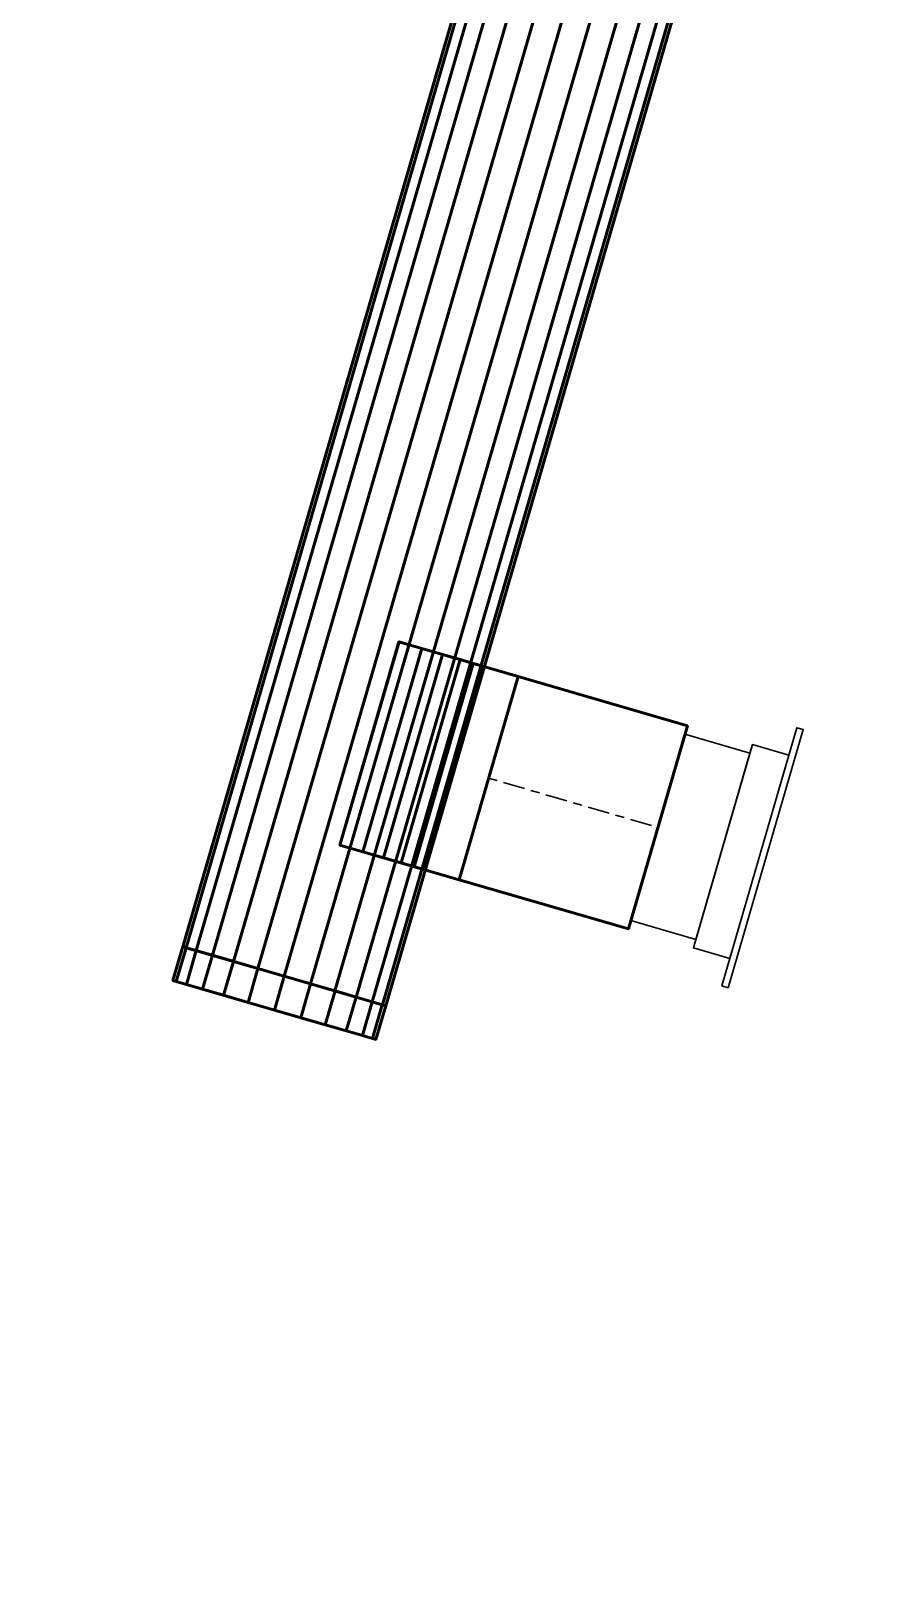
# Model space of a CAD drawing. Header units: inches. Extents: x -1654 to 1344, y -1538 to 36.
# Drawn here: x 45.5 to 69.25, y -587.36 to -543.24 of the extents above; entities that cross this region are included whole.
import ezdxf

# ---------------------------------------------------------------- set-up
doc = ezdxf.new("R2010")
doc.units = ezdxf.units.IN
doc.header["$MEASUREMENT"] = 0
doc.linetypes.add('Center', pattern=[1.25, 0.25, -0.1875, 0.625, -0.1875])
for name, color, linetype, lineweight in [('M-HVAC-CDFF', 3, 'Continuous', 30), ('M-HVAC-CDFF-SA', 3, 'Continuous', 30), ('M-HVAC-DUCT', 1, 'Center', 30), ('M-HVAC-DUCT-RA', 1, 'Continuous', 50), ('M-HVAC-DUCT-SA', 1, 'Continuous', 50)]:
    doc.layers.add(name, color=color, linetype=linetype, lineweight=lineweight)

# ---------------------------------------------------------------- blocks, each defined once
blk = doc.blocks.new('Round Endcap - Standard-900409-_3D_')
at = {"layer": 'M-HVAC-DUCT', "color": 8, "linetype": 'Continuous', "lineweight": 50}
mesh = blk.add_polyface(dxfattribs=at)
corners = [(0, 0, 3), (0, 0.776, 2.898), (0, 1.5, 2.598), (0, 2.121, 2.121), (0, 2.598, 1.5), (0, 2.898, 0.776), (0, 3), (0, 2.898, -0.776), (0, 2.598, -1.5), (0, 2.121, -2.121), (0, 1.5, -2.598), (0, 0.776, -2.898), (0, 0, -3), (0, -0.776, -2.898), (0, -1.5, -2.598), (0, -2.121, -2.121), (0, -2.598, -1.5), (0, -2.898, -0.776), (0, -3), (0, -2.898, 0.776), (0, -2.598, 1.5), (0, -2.121, 2.121), (0, -1.5, 2.598), (0, -0.776, 2.898)]
mesh.append_faces([[corners[k] for k in face] for face in [(17, 14, 15, 16)]], dxfattribs={"vtx0": -1, "color": 8})
mesh.append_faces([[corners[k] for k in face] for face in [(5, 7, 8, 4)]], dxfattribs={"vtx0": -1, "vtx2": -1, "color": 8})
mesh.append_faces([[corners[k] for k in face] for face in [(4, 8, 9, 10), (12, 1, 2, 3), (12, 19, 20, 21), (12, 21, 22, 23)]], dxfattribs={"vtx0": -1, "vtx3": -1, "color": 8})
mesh.append_faces([[corners[k] for k in face] for face in [(11, 12, 4, 10), (18, 19, 12, 17), (3, 4, 12), (0, 1, 12, 23)]], dxfattribs={"vtx1": -1, "vtx2": -1, "color": 8})
mesh.append_faces([[corners[k] for k in face] for face in [(5, 6, 7)]], dxfattribs={"vtx2": -1, "color": 8})
mesh.append_faces([[corners[k] for k in face] for face in [(12, 13, 14, 17)]], dxfattribs={"vtx2": -1, "vtx3": -1, "color": 8})
mesh = blk.add_polyface(dxfattribs=at)
corners = [(0, 3), (0, 2.898, 0.776), (0, 2.598, 1.5), (0, 2.121, 2.121), (0, 1.5, 2.598), (0, 0.776, 2.898), (0, 0, 3), (1, 0, 3), (1, 0.776, 2.898), (1, 1.5, 2.598), (1, 2.121, 2.121), (1, 2.598, 1.5), (1, 2.898, 0.776), (1, 3)]
mesh.append_faces([[corners[k] for k in face] for face in [(1, 12, 13, 0)]], dxfattribs={"vtx0": -1, "color": 8})
mesh.append_faces([[corners[k] for k in face] for face in [(5, 8, 9, 4), (10, 3, 4, 9), (2, 11, 12, 1), (11, 2, 3, 10)]], dxfattribs={"vtx0": -1, "vtx2": -1, "color": 8})
mesh.append_faces([[corners[k] for k in face] for face in [(6, 7, 8, 5)]], dxfattribs={"vtx2": -1, "color": 8})
mesh = blk.add_polyface(dxfattribs=at)
corners = [(0, 0, -3), (0, 0.776, -2.898), (0, 1.5, -2.598), (0, 2.121, -2.121), (0, 2.598, -1.5), (0, 2.898, -0.776), (0, 3), (1, 3), (1, 2.898, -0.776), (1, 2.598, -1.5), (1, 2.121, -2.121), (1, 1.5, -2.598), (1, 0.776, -2.898), (1, 0, -3)]
mesh.append_faces([[corners[k] for k in face] for face in [(5, 8, 9, 4), (10, 3, 4, 9), (2, 11, 12, 1), (11, 2, 3, 10)]], dxfattribs={"vtx0": -1, "vtx2": -1, "color": 8})
mesh.append_faces([[corners[k] for k in face] for face in [(6, 7, 8, 5)]], dxfattribs={"vtx2": -1, "color": 8})
mesh.append_faces([[corners[k] for k in face] for face in [(12, 13, 0, 1)]], dxfattribs={"vtx3": -1, "color": 8})
mesh = blk.add_polyface(dxfattribs=at)
corners = [(1, 0, 3), (1, -0.776, 2.898), (1, -1.5, 2.598), (1, -2.121, 2.121), (1, -2.598, 1.5), (1, -2.898, 0.776), (1, -3), (1, -2.898, -0.776), (1, -2.598, -1.5), (1, -2.121, -2.121), (1, -1.5, -2.598), (1, -0.776, -2.898), (1, 0, -3), (1, 0.776, -2.898), (1, 1.5, -2.598), (1, 2.121, -2.121), (1, 2.598, -1.5), (1, 2.898, -0.776), (1, 3), (1, 2.898, 0.776), (1, 2.598, 1.5), (1, 2.121, 2.121), (1, 1.5, 2.598), (1, 0.776, 2.898)]
mesh.append_faces([[corners[k] for k in face] for face in [(20, 12, 13, 14), (12, 5, 6, 7), (12, 20, 21, 22), (12, 22, 23, 0)]], dxfattribs={"vtx0": -1, "vtx3": -1, "color": 8})
mesh.append_faces([[corners[k] for k in face] for face in [(9, 10, 7, 8), (18, 19, 17)]], dxfattribs={"vtx1": -1, "color": 8})
mesh.append_faces([[corners[k] for k in face] for face in [(15, 16, 20, 14), (4, 5, 12, 3), (2, 3, 12, 1), (0, 1, 12)]], dxfattribs={"vtx1": -1, "vtx2": -1, "color": 8})
mesh.append_faces([[corners[k] for k in face] for face in [(16, 17, 19, 20)]], dxfattribs={"vtx1": -1, "vtx3": -1, "color": 8})
mesh.append_faces([[corners[k] for k in face] for face in [(10, 11, 12, 7)]], dxfattribs={"vtx2": -1, "vtx3": -1, "color": 8})
mesh = blk.add_polyface(dxfattribs=at)
corners = [(0, -3), (0, -2.898, -0.776), (0, -2.598, -1.5), (0, -2.121, -2.121), (0, -1.5, -2.598), (0, -0.776, -2.898), (0, 0, -3), (1, 0, -3), (1, -0.776, -2.898), (1, -1.5, -2.598), (1, -2.121, -2.121), (1, -2.598, -1.5), (1, -2.898, -0.776), (1, -3)]
mesh.append_faces([[corners[k] for k in face] for face in [(1, 12, 13, 0)]], dxfattribs={"vtx0": -1, "color": 8})
mesh.append_faces([[corners[k] for k in face] for face in [(5, 8, 9, 4), (10, 3, 4, 9), (2, 11, 12, 1), (11, 2, 3, 10)]], dxfattribs={"vtx0": -1, "vtx2": -1, "color": 8})
mesh.append_faces([[corners[k] for k in face] for face in [(6, 7, 8, 5)]], dxfattribs={"vtx2": -1, "color": 8})
mesh = blk.add_polyface(dxfattribs=at)
corners = [(0, 0, 3), (0, -0.776, 2.898), (0, -1.5, 2.598), (0, -2.121, 2.121), (0, -2.598, 1.5), (0, -2.898, 0.776), (0, -3), (1, -3), (1, -2.898, 0.776), (1, -2.598, 1.5), (1, -2.121, 2.121), (1, -1.5, 2.598), (1, -0.776, 2.898), (1, 0, 3)]
mesh.append_faces([[corners[k] for k in face] for face in [(1, 12, 13, 0)]], dxfattribs={"vtx0": -1, "color": 8})
mesh.append_faces([[corners[k] for k in face] for face in [(5, 8, 9, 4), (10, 3, 4, 9), (2, 11, 12, 1), (11, 2, 3, 10)]], dxfattribs={"vtx0": -1, "vtx2": -1, "color": 8})
mesh.append_faces([[corners[k] for k in face] for face in [(6, 7, 8, 5)]], dxfattribs={"vtx2": -1, "color": 8})
blk = doc.blocks.new('Supply Diffuser - Sidewall - 6 x 6-841217-_3D_')
at = {"layer": 'M-HVAC-CDFF'}
mesh = blk.add_polyface(dxfattribs=at)
corners = [(-2.75, 3, 2.75), (2.75, 3, 2.75), (2.75, 3, -2.75), (-2.75, 3, -2.75)]
mesh.append_faces([[corners[k] for k in face] for face in [(1, 2, 3, 0)]])
mesh = blk.add_polyface(dxfattribs=at)
corners = [(-2.75, 3, 2.75), (-2.75, 3, -2.75), (-2.75, 1.078125, -2.75), (-2.75, 1.078125, 2.75)]
mesh.append_faces([[corners[k] for k in face] for face in [(2, 3, 0, 1)]])
mesh = blk.add_polyface(dxfattribs=at)
corners = [(-2.75, 3, -2.75), (2.75, 3, -2.75), (2.75, 1.078125, -2.75), (-2.75, 1.078125, -2.75)]
mesh.append_faces([[corners[k] for k in face] for face in [(1, 2, 3, 0)]])
mesh = blk.add_polyface(dxfattribs=at)
corners = [(2.75, 3, 2.75), (-2.75, 3, 2.75), (-2.75, 1.078125, 2.75), (2.75, 1.078125, 2.75)]
mesh.append_faces([[corners[k] for k in face] for face in [(1, 2, 3, 0)]])
mesh = blk.add_polyface(dxfattribs=at)
corners = [(2.75, 3, -2.75), (2.75, 3, 2.75), (2.75, 1.078125, 2.75), (2.75, 1.078125, -2.75)]
mesh.append_faces([[corners[k] for k in face] for face in [(2, 3, 0, 1)]])
mesh = blk.add_polyface(dxfattribs=at)
corners = [(-3, 1.078125, 3), (3, 1.078125, 3), (3, 1.078125, -3), (-3, 1.078125, -3), (-2.75, 1.078125, 2.75), (-2.75, 1.078125, -2.75), (2.75, 1.078125, -2.75), (2.75, 1.078125, 2.75)]
mesh.append_faces([[corners[k] for k in face] for face in [(3, 5, 6, 2), (2, 6, 7, 1)]], dxfattribs={"vtx0": -1, "vtx2": -1})
mesh.append_faces([[corners[k] for k in face] for face in [(4, 5, 3, 0), (7, 4, 0, 1)]], dxfattribs={"vtx1": -1, "vtx3": -1})
mesh = blk.add_polyface(dxfattribs=at)
corners = [(-3, 1.078125, 3), (-3, 1.078125, -3), (-3, 0, -3), (-3, 0, 3)]
mesh.append_faces([[corners[k] for k in face] for face in [(2, 3, 0, 1)]])
mesh = blk.add_polyface(dxfattribs=at)
corners = [(-3, 1.078125, -3), (3, 1.078125, -3), (3, 0, -3), (-3, 0, -3)]
mesh.append_faces([[corners[k] for k in face] for face in [(2, 3, 0, 1)]])
mesh = blk.add_polyface(dxfattribs=at)
corners = [(3, 1.078125, 3), (-3, 1.078125, 3), (-3, 0, 3), (3, 0, 3)]
mesh.append_faces([[corners[k] for k in face] for face in [(2, 3, 0, 1)]])
mesh = blk.add_polyface(dxfattribs=at)
corners = [(3, 1.078125, -3), (3, 1.078125, 3), (3, 0, 3), (3, 0, -3)]
mesh.append_faces([[corners[k] for k in face] for face in [(2, 3, 0, 1)]])
mesh = blk.add_polyface(dxfattribs=at)
corners = [(3.8125, 0, 3.8125), (3.8125, 0, -3.8125), (-3.8125, 0, -3.8125), (-3.8125, 0, 3.8125), (-3, 0, 3), (-3, 0, -3), (3, 0, -3), (3, 0, 3)]
mesh.append_faces([[corners[k] for k in face] for face in [(3, 4, 5, 2), (2, 5, 6, 1)]], dxfattribs={"vtx0": -1, "vtx2": -1})
mesh.append_faces([[corners[k] for k in face] for face in [(7, 4, 3, 0), (6, 7, 0, 1)]], dxfattribs={"vtx1": -1, "vtx3": -1})
mesh = blk.add_polyface(dxfattribs=at)
corners = [(-3.8125, -0.1875, 3.8125), (3.8125, -0.1875, 3.8125), (3.8125, 0, 3.8125), (-3.8125, 0, 3.8125)]
mesh.append_faces([[corners[k] for k in face] for face in [(0, 1, 2, 3)]])
mesh = blk.add_polyface(dxfattribs=at)
corners = [(-3.8125, -0.1875, -3.8125), (-3.8125, -0.1875, 3.8125), (-3.8125, 0, 3.8125), (-3.8125, 0, -3.8125)]
mesh.append_faces([[corners[k] for k in face] for face in [(0, 1, 2, 3)]])
mesh = blk.add_polyface(dxfattribs=at)
corners = [(3.8125, -0.1875, -3.8125), (-3.8125, -0.1875, -3.8125), (-3.8125, 0, -3.8125), (3.8125, 0, -3.8125)]
mesh.append_faces([[corners[k] for k in face] for face in [(0, 1, 2, 3)]])
mesh = blk.add_polyface(dxfattribs=at)
corners = [(3.8125, -0.1875, 3.8125), (-3.8125, -0.1875, 3.8125), (-3.8125, -0.1875, -3.8125), (3.8125, -0.1875, -3.8125)]
mesh.append_faces([[corners[k] for k in face] for face in [(2, 3, 0, 1)]])
mesh = blk.add_polyface(dxfattribs=at)
corners = [(3.8125, -0.1875, 3.8125), (3.8125, -0.1875, -3.8125), (3.8125, 0, -3.8125), (3.8125, 0, 3.8125)]
mesh.append_faces([[corners[k] for k in face] for face in [(0, 1, 2, 3)]])
blk = doc.blocks.new('Rectangular Takeoff - Standard-940434-_3D_')
at = {"layer": 'M-HVAC-DUCT', "color": 8, "linetype": 'Continuous', "lineweight": 50}
mesh = blk.add_polyface(dxfattribs=at)
corners = [(-2.52, 3, 3), (-2.52, 3, -3), (-2.52, -3, -3), (-2.52, -3, 3)]
mesh.append_faces([[corners[k] for k in face] for face in [(0, 1, 2, 3)]], dxfattribs={"color": 8})
mesh = blk.add_polyface(dxfattribs=at)
corners = [(-2.52, 3, -3), (-2.52, 3, 3), (1, 3, 3), (1, 3, -3)]
mesh.append_faces([[corners[k] for k in face] for face in [(0, 1, 2, 3)]], dxfattribs={"color": 8})
mesh = blk.add_polyface(dxfattribs=at)
corners = [(-2.52, -3, -3), (-2.52, 3, -3), (1, 3, -3), (1, -3, -3)]
mesh.append_faces([[corners[k] for k in face] for face in [(3, 0, 1, 2)]], dxfattribs={"color": 8})
mesh = blk.add_polyface(dxfattribs=at)
corners = [(1, 3, 3), (-2.52, 3, 3), (-2.52, -3, 3), (1, -3, 3)]
mesh.append_faces([[corners[k] for k in face] for face in [(1, 2, 3, 0)]], dxfattribs={"color": 8})
mesh = blk.add_polyface(dxfattribs=at)
corners = [(1, 3, 3), (1, -3, 3), (1, -3, -3), (1, 3, -3)]
mesh.append_faces([[corners[k] for k in face] for face in [(3, 0, 1, 2)]], dxfattribs={"color": 8})
mesh = blk.add_polyface(dxfattribs=at)
corners = [(-2.52, -3, 3), (-2.52, -3, -3), (1, -3, -3), (1, -3, 3)]
mesh.append_faces([[corners[k] for k in face] for face in [(0, 1, 2, 3)]], dxfattribs={"color": 8})

msp = doc.modelspace()

# ---------------------------------------------------------------- linework, layer by layer
at = {"layer": 'M-HVAC-DUCT', "color": 5}
for p, q in [((66.366, -522.986, 1304), (52.687, -570.038, 1304)), ((66.366, -522.986, 1304), (52.687, -570.038, 1304)), ((58.486, -564.421, 1304), (63.287, -565.817, 1304)), ((52.687, -570.038, 1304), (52.408, -570.999, 1304))]:
    msp.add_line(p, q, dxfattribs=at)

# ---------------------------------------------------------------- block references
at = {"layer": 'M-HVAC-CDFF-SA', "rotation": 73.7901312840833}
msp.add_blockref('Supply Diffuser - Sidewall - 6 x 6-841217-_3D_', (66.168, -566.654, 1304), dxfattribs=at)
at = {"layer": 'M-HVAC-DUCT-SA', "color": 8, "extrusion": (0, 0, -1), "rotation": 196.2098687159166}
msp.add_blockref('Rectangular Takeoff - Standard-940434-_3D_', (-57.525, -564.142, -1304), dxfattribs=at)
at = {"layer": 'M-HVAC-DUCT-SA', "color": 8, "rotation": 253.7901312840834}
msp.add_blockref('Round Endcap - Standard-900409-_3D_', (52.687, -570.038, 1304), dxfattribs=at)

# ---------------------------------------------------------------- meshes
at = {"layer": 'M-HVAC-DUCT-RA', "color": 8}
mesh = msp.add_polyface(dxfattribs=at)
corners = [(49.681, -401.133, 1350), (49.517, -401.086, 1351.294), (49.037, -400.946, 1352.5), (48.274, -400.725, 1353.536), (47.28, -400.436, 1354.33), (46.122, -400.099, 1354.83), (44.879, -399.738, 1355), (-9.258, -585.96, 1355), (-8.015, -586.321, 1354.83), (-6.857, -586.658, 1354.33), (-5.863, -586.947, 1353.536), (-5.1, -587.169, 1352.5), (-4.62, -587.308, 1351.294), (-4.457, -587.356, 1350)]
mesh.append_faces([[corners[k] for k in face] for face in [(7, 8, 5, 6)]], dxfattribs={"vtx1": -1, "color": 8})
mesh.append_faces([[corners[k] for k in face] for face in [(8, 9, 4, 5), (3, 4, 9, 10), (11, 12, 1, 2), (2, 3, 10, 11)]], dxfattribs={"vtx1": -1, "vtx3": -1, "color": 8})
mesh.append_faces([[corners[k] for k in face] for face in [(12, 13, 0, 1)]], dxfattribs={"vtx3": -1, "color": 8})
mesh = msp.add_polyface(dxfattribs=at)
corners = [(44.879, -399.738, 1345), (46.122, -400.099, 1345.17), (47.28, -400.436, 1345.67), (48.274, -400.725, 1346.464), (49.037, -400.946, 1347.5), (49.517, -401.086, 1348.706), (49.681, -401.133, 1350), (-4.457, -587.356, 1350), (-4.62, -587.308, 1348.706), (-5.1, -587.169, 1347.5), (-5.863, -586.947, 1346.464), (-6.857, -586.658, 1345.67), (-8.015, -586.321, 1345.17), (-9.258, -585.96, 1345)]
mesh.append_faces([[corners[k] for k in face] for face in [(7, 8, 5, 6)]], dxfattribs={"vtx1": -1, "color": 8})
mesh.append_faces([[corners[k] for k in face] for face in [(8, 9, 4, 5), (3, 4, 9, 10), (11, 12, 1, 2), (2, 3, 10, 11)]], dxfattribs={"vtx1": -1, "vtx3": -1, "color": 8})
mesh.append_faces([[corners[k] for k in face] for face in [(12, 13, 0, 1)]], dxfattribs={"vtx3": -1, "color": 8})
at = {"layer": 'M-HVAC-DUCT-SA', "color": 8}
mesh = msp.add_polyface(dxfattribs=at)
corners = [(66.366, -522.986, 1307), (65.62, -522.77, 1306.898), (64.925, -522.568, 1306.598), (64.329, -522.394, 1306.121), (63.871, -522.261, 1305.5), (63.583, -522.177, 1304.776), (63.485, -522.149, 1304), (49.806, -569.201, 1304), (49.904, -569.229, 1304.776), (50.192, -569.313, 1305.5), (50.65, -569.446, 1306.121), (51.247, -569.62, 1306.598), (51.941, -569.822, 1306.898), (52.687, -570.038, 1307)]
mesh.append_faces([[corners[k] for k in face] for face in [(8, 9, 4, 5), (3, 4, 9, 10), (11, 12, 1, 2), (2, 3, 10, 11)]], dxfattribs={"vtx1": -1, "vtx3": -1, "color": 8})
mesh.append_faces([[corners[k] for k in face] for face in [(6, 7, 8, 5)]], dxfattribs={"vtx2": -1, "color": 8})
mesh.append_faces([[corners[k] for k in face] for face in [(12, 13, 0, 1)]], dxfattribs={"vtx3": -1, "color": 8})
mesh = msp.add_polyface(dxfattribs=at)
corners = [(63.485, -522.149, 1304), (63.583, -522.177, 1303.224), (63.871, -522.261, 1302.5), (64.329, -522.394, 1301.879), (64.925, -522.568, 1301.402), (65.62, -522.77, 1301.102), (66.366, -522.986, 1301), (52.687, -570.038, 1301), (51.941, -569.822, 1301.102), (51.247, -569.62, 1301.402), (50.65, -569.446, 1301.879), (50.192, -569.313, 1302.5), (49.904, -569.229, 1303.224), (49.806, -569.201, 1304)]
mesh.append_faces([[corners[k] for k in face] for face in [(7, 8, 5, 6)]], dxfattribs={"vtx1": -1, "color": 8})
mesh.append_faces([[corners[k] for k in face] for face in [(8, 9, 4, 5), (3, 4, 9, 10), (11, 12, 1, 2), (2, 3, 10, 11)]], dxfattribs={"vtx1": -1, "vtx3": -1, "color": 8})
mesh.append_faces([[corners[k] for k in face] for face in [(12, 13, 0, 1)]], dxfattribs={"vtx3": -1, "color": 8})
mesh = msp.add_polyface(dxfattribs=at)
corners = [(69.246, -523.824, 1304), (69.148, -523.795, 1304.776), (68.86, -523.712, 1305.5), (68.403, -523.578, 1306.121), (67.806, -523.405, 1306.598), (67.111, -523.203, 1306.898), (66.366, -522.986, 1307), (52.687, -570.038, 1307), (53.433, -570.255, 1306.898), (54.127, -570.457, 1306.598), (54.724, -570.631, 1306.121), (55.182, -570.764, 1305.5), (55.47, -570.847, 1304.776), (55.568, -570.876, 1304)]
mesh.append_faces([[corners[k] for k in face] for face in [(7, 8, 5, 6)]], dxfattribs={"vtx1": -1, "color": 8})
mesh.append_faces([[corners[k] for k in face] for face in [(8, 9, 4, 5), (3, 4, 9, 10), (11, 12, 1, 2), (2, 3, 10, 11)]], dxfattribs={"vtx1": -1, "vtx3": -1, "color": 8})
mesh.append_faces([[corners[k] for k in face] for face in [(12, 13, 0, 1)]], dxfattribs={"vtx3": -1, "color": 8})
mesh = msp.add_polyface(dxfattribs=at)
corners = [(66.366, -522.986, 1301), (67.111, -523.203, 1301.102), (67.806, -523.405, 1301.402), (68.403, -523.578, 1301.879), (68.86, -523.712, 1302.5), (69.148, -523.795, 1303.224), (69.246, -523.824, 1304), (55.568, -570.876, 1304), (55.47, -570.847, 1303.224), (55.182, -570.764, 1302.5), (54.724, -570.631, 1301.879), (54.127, -570.457, 1301.402), (53.433, -570.255, 1301.102), (52.687, -570.038, 1301)]
mesh.append_faces([[corners[k] for k in face] for face in [(7, 8, 5, 6)]], dxfattribs={"vtx1": -1, "color": 8})
mesh.append_faces([[corners[k] for k in face] for face in [(8, 9, 4, 5), (3, 4, 9, 10), (11, 12, 1, 2), (2, 3, 10, 11)]], dxfattribs={"vtx1": -1, "vtx3": -1, "color": 8})
mesh.append_faces([[corners[k] for k in face] for face in [(12, 13, 0, 1)]], dxfattribs={"vtx3": -1, "color": 8})
mesh = msp.add_polyface(dxfattribs=at)
corners = [(54.268, -566.319, 1301.039), (54.268, -566.319, 1306.961), (55.943, -560.558, 1306.961), (55.943, -560.558, 1301.039)]
mesh.append_faces([[corners[k] for k in face] for face in [(0, 1, 2, 3)]], dxfattribs={"color": 8})
mesh = msp.add_polyface(dxfattribs=at)
corners = [(56.688, -567.022, 1304), (58.363, -561.261, 1304), (58.284, -561.238, 1304.699), (58.05, -561.17, 1305.359), (57.676, -561.061, 1305.944), (57.181, -560.917, 1306.423), (56.592, -560.746, 1306.768), (55.943, -560.558, 1306.961), (54.268, -566.319, 1306.961), (54.918, -566.508, 1306.768), (55.506, -566.679, 1306.423), (56.001, -566.823, 1305.944), (56.375, -566.932, 1305.359), (56.609, -566.999, 1304.699)]
mesh.append_faces([[corners[k] for k in face] for face in [(8, 9, 6, 7)]], dxfattribs={"vtx1": -1, "color": 8})
mesh.append_faces([[corners[k] for k in face] for face in [(9, 10, 5, 6), (4, 5, 10, 11), (12, 13, 2, 3), (3, 4, 11, 12)]], dxfattribs={"vtx1": -1, "vtx3": -1, "color": 8})
mesh.append_faces([[corners[k] for k in face] for face in [(13, 0, 1, 2)]], dxfattribs={"vtx3": -1, "color": 8})
mesh = msp.add_polyface(dxfattribs=at)
corners = [(58.363, -561.261, 1304), (56.688, -567.022, 1304), (56.609, -566.999, 1303.301), (56.375, -566.932, 1302.641), (56.001, -566.823, 1302.056), (55.506, -566.679, 1301.577), (54.918, -566.508, 1301.232), (54.268, -566.319, 1301.039), (55.943, -560.558, 1301.039), (56.592, -560.746, 1301.232), (57.181, -560.917, 1301.577), (57.676, -561.061, 1302.056), (58.05, -561.17, 1302.641), (58.284, -561.238, 1303.301)]
mesh.append_faces([[corners[k] for k in face] for face in [(1, 2, 13, 0)]], dxfattribs={"vtx1": -1, "color": 8})
mesh.append_faces([[corners[k] for k in face] for face in [(2, 3, 12, 13), (11, 12, 3, 4), (5, 6, 9, 10), (10, 11, 4, 5)]], dxfattribs={"vtx1": -1, "vtx3": -1, "color": 8})
mesh.append_faces([[corners[k] for k in face] for face in [(6, 7, 8, 9)]], dxfattribs={"vtx3": -1, "color": 8})
mesh = msp.add_polyface(dxfattribs=at)
corners = [(55.943, -560.558, 1301.039), (55.943, -560.558, 1306.961), (56.592, -560.746, 1306.768), (57.181, -560.917, 1306.423), (57.676, -561.061, 1305.944), (58.05, -561.17, 1305.359), (58.284, -561.238, 1304.699), (58.363, -561.261, 1304), (58.284, -561.238, 1303.301), (58.05, -561.17, 1302.641), (57.676, -561.061, 1302.056), (57.181, -560.917, 1301.577), (56.592, -560.746, 1301.232)]
mesh.append_faces([[corners[k] for k in face] for face in [(1, 12, 0), (4, 2, 3)]], dxfattribs={"vtx0": -1, "color": 8})
mesh.append_faces([[corners[k] for k in face] for face in [(12, 1, 2, 4)]], dxfattribs={"vtx0": -1, "vtx2": -1, "vtx3": -1, "color": 8})
mesh.append_faces([[corners[k] for k in face] for face in [(6, 7, 8)]], dxfattribs={"vtx2": -1, "color": 8})
mesh.append_faces([[corners[k] for k in face] for face in [(10, 11, 12, 4), (4, 5, 6, 8), (8, 9, 10, 4)]], dxfattribs={"vtx2": -1, "vtx3": -1, "color": 8})
mesh = msp.add_polyface(dxfattribs=at)
corners = [(59.323, -561.54, 1301), (57.648, -567.302, 1301), (57.648, -567.302, 1307), (59.323, -561.54, 1307)]
mesh.append_faces([[corners[k] for k in face] for face in [(0, 1, 2, 3)]], dxfattribs={"color": 8})
mesh = msp.add_polyface(dxfattribs=at)
corners = [(57.648, -567.302, 1301), (59.323, -561.54, 1301), (64.125, -562.936, 1301), (62.45, -568.698, 1301)]
mesh.append_faces([[corners[k] for k in face] for face in [(0, 1, 2, 3)]], dxfattribs={"color": 8})
mesh = msp.add_polyface(dxfattribs=at)
corners = [(59.323, -561.54, 1307), (57.648, -567.302, 1307), (62.45, -568.698, 1307), (64.125, -562.936, 1307)]
mesh.append_faces([[corners[k] for k in face] for face in [(0, 1, 2, 3)]], dxfattribs={"color": 8})
mesh = msp.add_polyface(dxfattribs=at)
corners = [(59.323, -561.54, 1301), (59.323, -561.54, 1307), (64.125, -562.936, 1307), (64.125, -562.936, 1301)]
mesh.append_faces([[corners[k] for k in face] for face in [(0, 1, 2, 3)]], dxfattribs={"color": 8})
mesh = msp.add_polyface(dxfattribs=at)
corners = [(64.125, -562.936, 1301), (64.125, -562.936, 1307), (62.45, -568.698, 1307), (62.45, -568.698, 1301)]
mesh.append_faces([[corners[k] for k in face] for face in [(2, 3, 0, 1)]], dxfattribs={"color": 8})
mesh = msp.add_polyface(dxfattribs=at)
corners = [(54.268, -566.319, 1306.961), (54.268, -566.319, 1301.039), (54.918, -566.508, 1301.232), (55.506, -566.679, 1301.577), (56.001, -566.823, 1302.056), (56.375, -566.932, 1302.641), (56.609, -566.999, 1303.301), (56.688, -567.022, 1304), (56.609, -566.999, 1304.699), (56.375, -566.932, 1305.359), (56.001, -566.823, 1305.944), (55.506, -566.679, 1306.423), (54.918, -566.508, 1306.768)]
mesh.append_faces([[corners[k] for k in face] for face in [(1, 12, 0), (4, 2, 3)]], dxfattribs={"vtx0": -1, "color": 8})
mesh.append_faces([[corners[k] for k in face] for face in [(4, 7, 8)]], dxfattribs={"vtx0": -1, "vtx2": -1, "color": 8})
mesh.append_faces([[corners[k] for k in face] for face in [(12, 1, 2, 4)]], dxfattribs={"vtx0": -1, "vtx2": -1, "vtx3": -1, "color": 8})
mesh.append_faces([[corners[k] for k in face] for face in [(10, 11, 12, 4), (8, 9, 10, 4)]], dxfattribs={"vtx2": -1, "vtx3": -1, "color": 8})
mesh.append_faces([[corners[k] for k in face] for face in [(4, 5, 6, 7)]], dxfattribs={"vtx3": -1, "color": 8})
mesh = msp.add_polyface(dxfattribs=at)
corners = [(57.648, -567.302, 1307), (57.648, -567.302, 1301), (62.45, -568.698, 1301), (62.45, -568.698, 1307)]
mesh.append_faces([[corners[k] for k in face] for face in [(0, 1, 2, 3)]], dxfattribs={"color": 8})
mesh = msp.add_polyface(dxfattribs=at)
corners = [(49.806, -569.201, 1304), (49.904, -569.229, 1303.224), (50.192, -569.313, 1302.5), (50.65, -569.446, 1301.879), (51.247, -569.62, 1301.402), (51.941, -569.822, 1301.102), (52.687, -570.038, 1301), (53.433, -570.255, 1301.102), (54.127, -570.457, 1301.402), (54.724, -570.631, 1301.879), (55.182, -570.764, 1302.5), (55.47, -570.847, 1303.224), (55.568, -570.876, 1304), (55.47, -570.847, 1304.776), (55.182, -570.764, 1305.5), (54.724, -570.631, 1306.121), (54.127, -570.457, 1306.598), (53.433, -570.255, 1306.898), (52.687, -570.038, 1307), (51.941, -569.822, 1306.898), (51.247, -569.62, 1306.598), (50.65, -569.446, 1306.121), (50.192, -569.313, 1305.5), (49.904, -569.229, 1304.776)]
mesh.append_faces([[corners[k] for k in face] for face in [(22, 20, 21), (18, 16, 17), (10, 8, 9)]], dxfattribs={"vtx0": -1, "color": 8})
mesh.append_faces([[corners[k] for k in face] for face in [(4, 0, 2, 3)]], dxfattribs={"vtx0": -1, "vtx1": -1, "color": 8})
mesh.append_faces([[corners[k] for k in face] for face in [(16, 8, 12)]], dxfattribs={"vtx0": -1, "vtx1": -1, "vtx2": -1, "color": 8})
mesh.append_faces([[corners[k] for k in face] for face in [(4, 16, 20, 0), (8, 16, 4, 6)]], dxfattribs={"vtx0": -1, "vtx1": -1, "vtx2": -1, "vtx3": -1, "color": 8})
mesh.append_faces([[corners[k] for k in face] for face in [(13, 14, 12)]], dxfattribs={"vtx1": -1, "color": 8})
mesh.append_faces([[corners[k] for k in face] for face in [(4, 5, 6), (6, 7, 8), (0, 1, 2)]], dxfattribs={"vtx2": -1, "color": 8})
mesh.append_faces([[corners[k] for k in face] for face in [(18, 19, 20, 16), (22, 23, 0, 20), (14, 15, 16, 12), (10, 11, 12, 8)]], dxfattribs={"vtx2": -1, "vtx3": -1, "color": 8})

doc.saveas('drawing.dxf')
